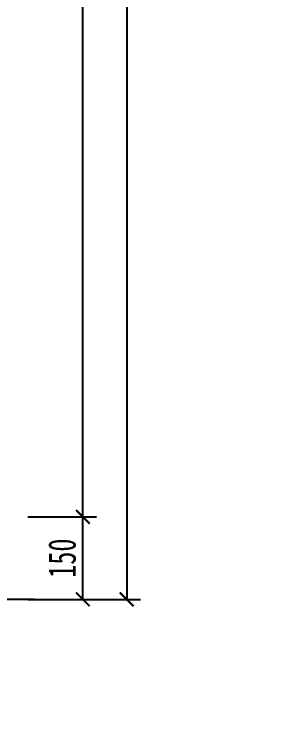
# Model space of a CAD drawing. Header units: millimetres. Extents: x 51249 to 2766742, y -599687 to -1280.
# Drawn here: x 66796 to 67294, y -122267 to -120949 of the extents above; entities that cross this region are included whole.
import ezdxf

# ---------------------------------------------------------------- set-up
doc = ezdxf.new("R2010")
doc.units = ezdxf.units.MM
doc.header["$LTSCALE"] = 10
doc.header["$PDMODE"] = 3
for name, color, linetype in [('D-Detail(节点图层)', 134, 'Continuous'), ('E-顶面轮廓线', 4, 'Continuous'), ('W-尺寸', 5, 'Continuous')]:
    doc.layers.add(name, color=color, linetype=linetype)
doc.styles.add('DIM', font='SimSun.ttf', dxfattribs={"width": 0.7})
doc.dimstyles.new('25', dxfattribs={"dimscale": 25, "dimtxt": 2, "dimasz": 1, "dimexe": 1, "dimexo": 1, "dimgap": 0.5, "dimtad": 1, "dimdec": 0, "dimzin": 0, "dimdsep": 46, "dimtxsty": 'DIM', "dimblk": 'ARCHTICK', "dimcen": 0, "dimclrd": 5, "dimclre": 5, "dimclrt": 35, "dimadec": 0, "dimazin": 0, "dimtfac": 0.5, "dimtdec": 0, "dimtix": 1, "dimtmove": 2, "dimatfit": 2, "dimldrblk": 'A', "dimfxl": 0, "dimtolj": 1, "dimtzin": 0, "dimlwd": -1, "dimlwe": -1, "dimarcsym": 0})

# ---------------------------------------------------------------- blocks, each defined once
blk = doc.blocks.new('_ArchTick')
at = {"color": 0, "linetype": 'ByBlock', "const_width": 0.15}
blk.add_lwpolyline([(-0.5, -0.5), (0.5, 0.5)], dxfattribs=at)
blk = doc.blocks.new('*D368')
at = {"layer": 'Defpoints', "color": 0, "ltscale": 0.15}
for p in [(66771.45528139759, -121863.8721549794), (66920.06901332685, -121863.8721549794), (66771.45528139759, -122013.8721549794)]:
    blk.add_point(p, dxfattribs=at)
at = {"layer": 'W-尺寸', "color": 5, "ltscale": 0.15}
for p, q in [((66820.06901332685, -121863.8721549794), (66945.06901332685, -121863.8721549794)), ((66920.06901332685, -122013.8721549794), (66920.06901332685, -121863.8721549794)), ((66820.06901332685, -122013.8721549794), (66945.06901332685, -122013.8721549794))]:
    blk.add_line(p, q, dxfattribs=at)
at = {"layer": 'W-尺寸', "color": 5, "ltscale": 0.15, "xscale": 25, "yscale": 25, "zscale": 25}
for p, rotation in [((66920.06901332685, -121863.8721549794), 90), ((66920.06901332685, -122013.8721549794), 270)]:
    blk.add_blockref('_ArchTick', p, dxfattribs=dict(at, rotation=rotation))
at = {"layer": 'W-尺寸', "color": 35, "ltscale": 0.15, "insert": (66882.56901332687, -121938.8721549794), "char_height": 50, "attachment_point": 5, "rotation": 90, "style": 'DIM'}
blk.add_mtext('\\A1;150', dxfattribs=at)
blk = doc.blocks.new('A')
for p, q in [((-1.435067392276324, 1.147654099946521), (-1.089590771724033, 1.437450103912852)), ((-1.435067392276324, 1.147654099946521), (-0.3688396396728422, 0)), ((-1.089590771724033, 1.437450103912852), (0, 0)), ((-0.3688396396728422, 3.637978807091713e-12), (-2.127066897330224, 0)), ((-1.435067392276324, -1.147654099946521), (-0.3688396396728422, 0)), ((-1.089590771724033, -1.437450103912852), (0, 0)), ((-1.435067392276324, -1.147654099946521), (-1.089590771724033, -1.437450103912852))]:
    blk.add_line(p, q)
for points in [[(-1.435067392276324, 1.147654099946521), (-1.089590771724033, 1.437450103912852), (-0.3688396396728422, 0), (0, 0)], [(-1.435067392276324, -1.147654099946521), (-1.089590771724033, -1.437450103912852), (-0.3688396396728422, 0), (0, 0)]]:
    blk.add_solid(points)
blk = doc.blocks.new('*D369')
at = {"layer": 'Defpoints', "color": 0, "ltscale": 0.15}
for p in [(65891.45528136598, -119643.8721549762), (66920.06901332685, -119643.8721549762), (66771.45528139759, -121863.8721549794)]:
    blk.add_point(p, dxfattribs=at)
at = {"layer": 'W-尺寸', "color": 5, "ltscale": 0.15}
for p, q in [((66820.06901332685, -119643.8721549762), (66945.06901332685, -119643.8721549762)), ((66920.06901332685, -121863.8721549794), (66920.06901332685, -119643.8721549762)), ((66820.06901332685, -121863.8721549794), (66945.06901332685, -121863.8721549794))]:
    blk.add_line(p, q, dxfattribs=at)
at = {"layer": 'W-尺寸', "color": 5, "ltscale": 0.15, "xscale": 25, "yscale": 25, "zscale": 25}
for p, rotation in [((66920.06901332685, -119643.8721549762), 90), ((66920.06901332685, -121863.8721549794), 270)]:
    blk.add_blockref('_ArchTick', p, dxfattribs=dict(at, rotation=rotation))
at = {"layer": 'W-尺寸', "color": 35, "ltscale": 0.15, "insert": (66882.56901332687, -120753.8721549778), "char_height": 50, "attachment_point": 5, "rotation": 90, "style": 'DIM'}
blk.add_mtext('\\A1;2220', dxfattribs=at)
blk = doc.blocks.new('*D371')
at = {"layer": 'Defpoints', "color": 0, "ltscale": 0.15}
for p in [(66771.45528139759, -119563.8721549762), (66771.45528139759, -122013.8721549794), (66999.82925926177, -122013.8721549794)]:
    blk.add_point(p, dxfattribs=at)
at = {"layer": 'W-尺寸', "color": 5, "ltscale": 0.15}
for p, q in [((66899.82925926177, -119563.8721549762), (67024.82925926177, -119563.8721549762)), ((66999.82925926177, -119563.8721549762), (66999.82925926177, -122013.8721549794)), ((66899.82925926177, -122013.8721549794), (67024.82925926177, -122013.8721549794))]:
    blk.add_line(p, q, dxfattribs=at)
at = {"layer": 'W-尺寸', "color": 5, "ltscale": 0.15, "xscale": 25, "yscale": 25, "zscale": 25}
for p, rotation in [((66999.82925926177, -119563.8721549762), 90), ((66999.82925926177, -122013.8721549794), 270)]:
    blk.add_blockref('_ArchTick', p, dxfattribs=dict(at, rotation=rotation))
at = {"layer": 'W-尺寸', "color": 35, "ltscale": 0.15, "insert": (66962.32925926178, -120788.8721549778), "char_height": 50, "attachment_point": 5, "rotation": 90, "style": 'DIM'}
blk.add_mtext('\\A1;2450', dxfattribs=at)
blk = doc.blocks.new('*D1063')
at = {"layer": 'D-Detail(节点图层)', "color": 5, "ltscale": 0.15}
for p, q in [((2766616.974142889, -121582.0585810632), (2766741.974142889, -121582.0585810632)), ((2766716.974142889, -121582.0585810632), (2766716.974142889, -599673.1338235259)), ((2766698.328192886, -599673.1338235259), (2766741.974142889, -599673.1338235259))]:
    blk.add_line(p, q, dxfattribs=at)
at = {"layer": 'Defpoints', "color": 0, "ltscale": 0.15}
for p in [(55453.76478300948, -121582.0585810625), (2766673.328192886, -599673.1338235259), (2766716.974142889, -599673.1338235259)]:
    blk.add_point(p, dxfattribs=at)
at = {"layer": 'D-Detail(节点图层)', "color": 5, "ltscale": 0.15, "xscale": 25, "yscale": 25, "zscale": 25}
for p, rotation in [((2766716.974142889, -121582.0585810632), 90), ((2766716.974142889, -599673.1338235259), 270)]:
    blk.add_blockref('_ArchTick', p, dxfattribs=dict(at, rotation=rotation))
at = {"layer": 'D-Detail(节点图层)', "color": 35, "ltscale": 0.15, "insert": (2766679.474142889, -360627.5962022941), "char_height": 50, "attachment_point": 5, "rotation": 90, "style": 'DIM'}
blk.add_mtext('\\A1;478091', dxfattribs=at)

msp = doc.modelspace()

# ---------------------------------------------------------------- linework, layer by layer
at = {"layer": 'E-顶面轮廓线'}
msp.add_line((66831.45528804668, -122013.8721549794), (65751.4552747169, -122013.8721549794), dxfattribs=at)

# ---------------------------------------------------------------- dimensions: what is measured, and where the dimension line sits
at = {"layer": 'D-Detail(节点图层)', "color": 251, "ltscale": 0.15}
dim = msp.add_linear_dim(base=(2766716.974142889, -599673.1338235259), p1=(55453.76478300948, -121582.0585810625), p2=(2766673.328192886, -599673.1338235259), angle=90, dimstyle='25', dxfattribs=at)
dim.commit()
dim.dimension.update_dxf_attribs({"geometry": '*D1063', "text_midpoint": (2766679.474142889, -360627.5962022941)})
at = {"layer": 'W-尺寸', "color": 1, "ltscale": 0.15}
for base, p1, p2, picture, middle in [((66999.82925926177, -122013.8721549794), (66771.45528139759, -119563.8721549762), (66771.45528139759, -122013.8721549794), '*D371', (66962.32925926178, -120788.8721549778)), ((66920.06901332685, -119643.8721549762), (66771.45528139759, -121863.8721549794), (65891.45528136598, -119643.8721549762), '*D369', (66882.56901332687, -120753.8721549778)), ((66920.06901332685, -121863.8721549794), (66771.45528139759, -122013.8721549794), (66771.45528139759, -121863.8721549794), '*D368', (66882.56901332687, -121938.8721549794))]:
    dim = msp.add_linear_dim(base=base, p1=p1, p2=p2, angle=90, dimstyle='25', dxfattribs=at)
    dim.commit()
    dim.dimension.update_dxf_attribs({"geometry": picture, "text_midpoint": middle})

doc.saveas('drawing.dxf')
